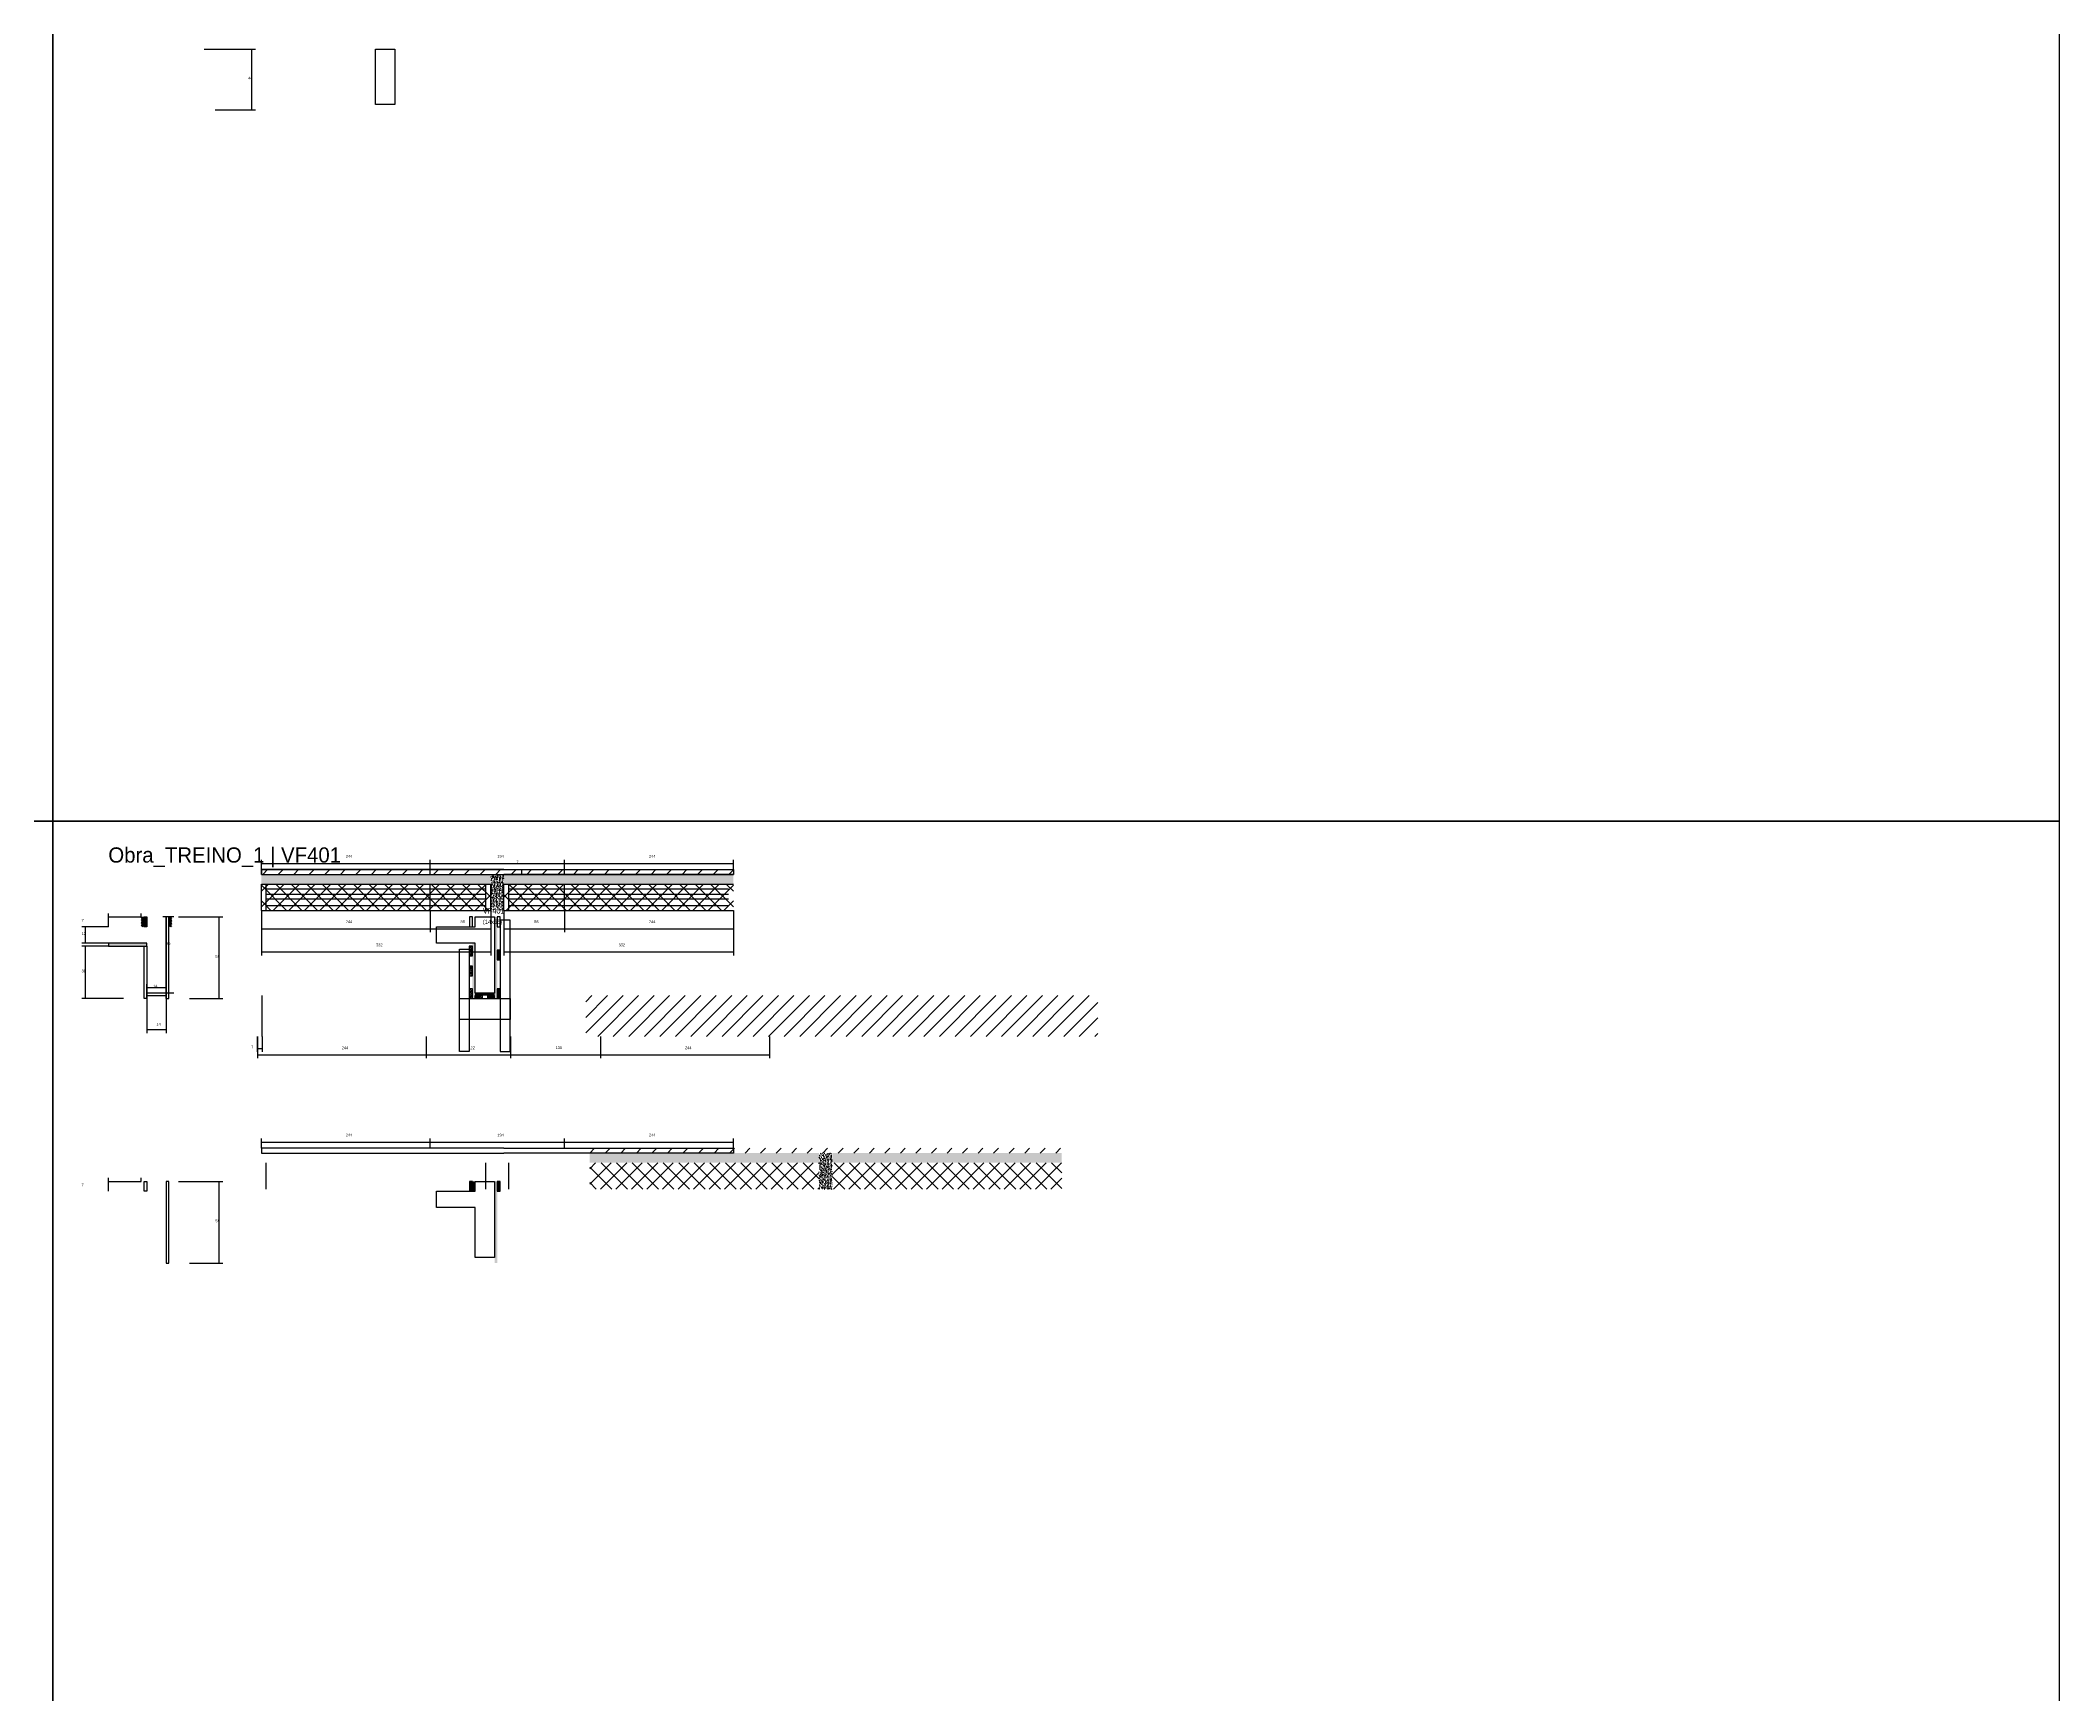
# Model space of a CAD drawing. Header units: metres. Extents: x -41 to 34800, y -36000 to 1848.
# Drawn here: x 31882 to 34800, y -3062 to -672 of the extents above; entities that cross this region are included whole.
import ezdxf

# ---------------------------------------------------------------- set-up
doc = ezdxf.new("R2010")
doc.units = ezdxf.units.M
for name, color, linetype in [('CELL_BORDER', 8, 'Continuous'), ('CONCRETO', 251, 'Continuous'), ('COTA', 4, 'Continuous'), ('Cota Seção (2x)', 4, 'Continuous'), ('Hachura', 253, 'Continuous'), ('LABEL_ID', 3, 'Continuous'), ('Madeira', 126, 'Continuous'), ('Painéis', 200, 'Continuous'), ('REAPROVEITAMENTO', 251, 'Continuous'), ('SARR_2.2x7', 40, 'Continuous'), ('SARR_3.5x7', 81, 'Continuous'), ('Texto Seção', 7, 'Continuous')]:
    doc.layers.add(name, color=color, linetype=linetype)

msp = doc.modelspace()

# ---------------------------------------------------------------- hatches: boundary and pattern name
at = {"layer": 'COTA'}
h = msp.add_hatch(dxfattribs=at)
h.set_pattern_fill('AR-CONC', scale=0.03)
h.paths.add_polyline_path([(32532.7, -1891), (32532.7, -1877), (32532.7, -1877), (32201.2, -1877), (32201.2, -1877), (32201.2, -1891), (32201.2, -1891), (32532.7, -1891)])
h = msp.add_hatch(dxfattribs=at)
h.set_pattern_fill('AR-CONC', scale=0.03)
h.paths.add_polyline_path([(32551.8, -1891), (32551.8, -1877), (32532.7, -1877), (32532.7, -1891), (32532.7, -1929), (32551.8, -1929)])
h = msp.add_hatch(dxfattribs=at)
h.set_pattern_fill('AR-CONC', scale=0.03)
h.paths.add_polyline_path([(32551.8, -1891), (32551.8, -1877), (32551.8, -1877), (32883.3, -1877), (32883.3, -1877), (32883.3, -1891), (32883.3, -1891), (32551.8, -1891)])
h = msp.add_hatch(dxfattribs=at)
h.set_pattern_fill('AR-CONC', scale=0.03)
h.paths.add_polyline_path([(33007.2, -2293.9), (33007.2, -2279.9), (33007.2, -2279.9), (32675.7, -2279.9), (32675.7, -2279.9), (32675.7, -2293.9), (32675.7, -2293.9), (33007.2, -2293.9)])
h = msp.add_hatch(dxfattribs=at)
h.set_pattern_fill('AR-CONC', scale=0.03)
h.paths.add_polyline_path([(33026.3, -2293.9), (33026.3, -2279.9), (33007.2, -2279.9), (33007.2, -2293.9), (33007.2, -2331.9), (33026.3, -2331.9)])
h = msp.add_hatch(dxfattribs=at)
h.set_pattern_fill('AR-CONC', scale=0.03)
h.paths.add_polyline_path([(33026.3, -2293.9), (33026.3, -2279.9), (33026.3, -2279.9), (33357.8, -2279.9), (33357.8, -2279.9), (33357.8, -2293.9), (33357.8, -2293.9), (33026.3, -2293.9)])
at = {"layer": 'Hachura'}
h = msp.add_hatch(dxfattribs=at)
h.set_pattern_fill('ANSI31', scale=0.5)
h.paths.add_polyline_path([(32027.6, -1952.6), (32032, -1952.6), (32032, -1952.6), (32032, -1938.6), (32032, -1938.6), (32027.6, -1938.6), (32027.6, -1938.6), (32027.6, -1952.6)])
h = msp.add_hatch(color=8, dxfattribs=at)
h.dxf.hatch_style = 1
h.paths.add_polyline_path([(32032, -1938.6), (32035.6, -1938.6), (32035.6, -1938.6), (32035.6, -1952.6), (32035.6, -1952.6), (32032, -1952.6), (32032, -1952.6), (32032, -1938.6)])
h = msp.add_hatch(dxfattribs=at)
h.set_pattern_fill('ANSI31', scale=0.5)
h.paths.add_polyline_path([(32067.6, -1952.6), (32072, -1952.6), (32072, -1952.6), (32072, -1938.6), (32072, -1938.6), (32067.6, -1938.6), (32067.6, -1938.6), (32067.6, -1952.6)])
h = msp.add_hatch(color=8, dxfattribs=at)
h.dxf.hatch_style = 1
h.paths.add_polyline_path([(32542.1, -1938.6), (32538.1, -1938.6), (32538.1, -1938.6), (32538.1, -2056.6), (32538.1, -2056.6), (32542.1, -2056.6), (32542.1, -2056.6), (32542.1, -1938.6)])
h = msp.add_hatch(color=8, dxfattribs=at)
h.dxf.hatch_style = 1
h.paths.add_polyline_path([(32035.6, -1980.6), (32035.6, -1976.6), (32035.6, -1976.6), (31980, -1976.6), (31980, -1976.6), (31980, -1980.6), (31980, -1980.6), (32035.6, -1980.6)])
h = msp.add_hatch(dxfattribs=at)
h.set_pattern_fill('ANSI31', scale=0.5)
h.paths.add_polyline_path([(32501.7, -1994.6), (32506.1, -1994.6), (32506.1, -1994.6), (32506.1, -1980.6), (32506.1, -1980.6), (32501.7, -1980.6), (32501.7, -1980.6), (32501.7, -1994.6)])
h = msp.add_hatch(color=8, dxfattribs=at)
h.dxf.hatch_style = 1
h.paths.add_polyline_path([(32510.1, -1976.6), (32506.1, -1976.6), (32506.1, -1976.6), (32506.1, -2056.6), (32506.1, -2056.6), (32510.1, -2056.6), (32510.1, -2056.6), (32510.1, -1976.6)])
h = msp.add_hatch(dxfattribs=at)
h.set_pattern_fill('ANSI31', scale=0.5)
h.paths.add_polyline_path([(32501.7, -2023.6), (32506.1, -2023.6), (32506.1, -2023.6), (32506.1, -2009.6), (32506.1, -2009.6), (32501.7, -2009.6), (32501.7, -2009.6), (32501.7, -2023.6)])
h = msp.add_hatch(dxfattribs=at)
h.set_pattern_fill('ANSI31', scale=0.5)
h.paths.add_polyline_path([(32542.1, -2000.7), (32546.5, -2000.7), (32546.5, -2000.7), (32546.5, -1986.7), (32546.5, -1986.7), (32542.1, -1986.7), (32542.1, -1986.7), (32542.1, -2000.7)])
h = msp.add_hatch(dxfattribs=at)
h.set_pattern_fill('ANSI31', scale=0.5)
h.paths.add_polyline_path([(32501.7, -2056.6), (32506.1, -2056.6), (32506.1, -2056.6), (32506.1, -2042.6), (32506.1, -2042.6), (32501.7, -2042.6), (32501.7, -2042.6), (32501.7, -2056.6)])
h = msp.add_hatch(dxfattribs=at)
h.set_pattern_fill('ANSI31', scale=0.5)
h.paths.add_polyline_path([(32542.1, -2056.6), (32546.5, -2056.6), (32546.5, -2056.6), (32546.5, -2042.6), (32546.5, -2042.6), (32542.1, -2042.6), (32542.1, -2042.6), (32542.1, -2056.6)])
h = msp.add_hatch(color=8, dxfattribs=at)
h.dxf.hatch_style = 1
h.paths.add_polyline_path([(32538.1, -2052.2), (32538.1, -2048.6), (32538.1, -2048.6), (32510.1, -2048.6), (32510.1, -2048.6), (32510.1, -2052.2), (32510.1, -2052.2), (32538.1, -2052.2)])
h = msp.add_hatch(dxfattribs=at)
h.set_pattern_fill('ANSI31', scale=0.5)
h.paths.add_polyline_path([(32510.1, -2056.6), (32510.1, -2052.2), (32510.1, -2052.2), (32520.1, -2052.2), (32520.1, -2052.2), (32520.1, -2056.6), (32520.1, -2056.6), (32510.1, -2056.6)])
h = msp.add_hatch(dxfattribs=at)
h.set_pattern_fill('ANSI31', scale=0.5)
h.paths.add_polyline_path([(32538.1, -2056.6), (32538.1, -2052.2), (32538.1, -2052.2), (32528.1, -2052.2), (32528.1, -2052.2), (32528.1, -2056.6), (32528.1, -2056.6), (32538.1, -2056.6)])
h = msp.add_hatch(dxfattribs=at)
h.set_pattern_fill('ANSI31', scale=0.5)
h.paths.add_polyline_path([(32502.1, -2334.7), (32506.5, -2334.7), (32506.5, -2334.7), (32506.5, -2320.7), (32506.5, -2320.7), (32502.1, -2320.7), (32502.1, -2320.7), (32502.1, -2334.7)])
h = msp.add_hatch(color=8, dxfattribs=at)
h.dxf.hatch_style = 1
h.paths.add_polyline_path([(32506.5, -2320.7), (32510.1, -2320.7), (32510.1, -2320.7), (32510.1, -2334.7), (32510.1, -2334.7), (32506.5, -2334.7), (32506.5, -2334.7), (32506.5, -2320.7)])
h = msp.add_hatch(color=8, dxfattribs=at)
h.dxf.hatch_style = 1
h.paths.add_polyline_path([(32542.1, -2320.7), (32538.1, -2320.7), (32538.1, -2320.7), (32538.1, -2438.7), (32538.1, -2438.7), (32542.1, -2438.7), (32542.1, -2438.7), (32542.1, -2320.7)])
h = msp.add_hatch(dxfattribs=at)
h.set_pattern_fill('ANSI31', scale=0.5)
h.paths.add_polyline_path([(32542.1, -2334.7), (32546.5, -2334.7), (32546.5, -2334.7), (32546.5, -2320.7), (32546.5, -2320.7), (32542.1, -2320.7), (32542.1, -2320.7), (32542.1, -2334.7)])
at = {"layer": 'REAPROVEITAMENTO'}
h = msp.add_hatch(dxfattribs=at)
h.set_pattern_fill('ANSI31', scale=5)
h.paths.add_polyline_path([(32201.2, -1870), (32201.2, -1877), (32201.2, -1877), (32639.3, -1877), (32639.3, -1877), (32639.3, -1870), (32639.3, -1870), (32201.2, -1870)])
h = msp.add_hatch(dxfattribs=at)
h.set_pattern_fill('ANSI37', scale=5)
h.paths.add_polyline_path([(32532.7, -1929), (32532.7, -1891), (32532.7, -1891), (32201.2, -1891), (32201.2, -1891), (32201.2, -1929), (32201.2, -1929), (32532.7, -1929)])
h = msp.add_hatch(dxfattribs=at)
h.set_pattern_fill('ANSI37', scale=5)
h.paths.add_polyline_path([(32551.8, -1929), (32551.8, -1891), (32551.8, -1891), (32883.3, -1891), (32883.3, -1891), (32883.3, -1929), (32883.3, -1929), (32551.8, -1929)])
h = msp.add_hatch(dxfattribs=at)
h.set_pattern_fill('ANSI31', scale=5)
h.paths.add_polyline_path([(32883.3, -1870), (32883.3, -1877), (32883.3, -1877), (32639.3, -1877), (32639.3, -1877), (32639.3, -1870), (32639.3, -1870), (32883.3, -1870)])
h = msp.add_hatch(dxfattribs=at)
h.set_pattern_fill('ANSI31', scale=5)
h.paths.add_polyline_path([(33409.9, -2111.2), (33409.9, -2052.2), (33409.9, -2052.2), (32669.9, -2052.2), (32669.9, -2052.2), (32669.9, -2111.2), (32669.9, -2111.2), (33409.9, -2111.2)])
h = msp.add_hatch(dxfattribs=at)
h.set_pattern_fill('ANSI31', scale=5)
h.paths.add_polyline_path([(32675.7, -2272.9), (32675.7, -2279.9), (32675.7, -2279.9), (33113.8, -2279.9), (33113.8, -2279.9), (33113.8, -2272.9), (33113.8, -2272.9), (32675.7, -2272.9)])
h = msp.add_hatch(dxfattribs=at)
h.set_pattern_fill('ANSI31', scale=5)
h.paths.add_polyline_path([(33357.8, -2272.9), (33357.8, -2279.9), (33357.8, -2279.9), (33113.8, -2279.9), (33113.8, -2279.9), (33113.8, -2272.9), (33113.8, -2272.9), (33357.8, -2272.9)])
h = msp.add_hatch(dxfattribs=at)
h.set_pattern_fill('ANSI37', scale=5)
h.paths.add_polyline_path([(33007.2, -2331.9), (33007.2, -2293.9), (33007.2, -2293.9), (32675.7, -2293.9), (32675.7, -2293.9), (32675.7, -2331.9), (32675.7, -2331.9), (33007.2, -2331.9)])
h = msp.add_hatch(dxfattribs=at)
h.set_pattern_fill('ANSI37', scale=5)
h.paths.add_polyline_path([(33026.3, -2331.9), (33026.3, -2293.9), (33026.3, -2293.9), (33357.8, -2293.9), (33357.8, -2293.9), (33357.8, -2331.9), (33357.8, -2331.9), (33026.3, -2331.9)])

# ---------------------------------------------------------------- linework, layer by layer
at = {"layer": 'CELL_BORDER'}
for points in [[(29000, -1800), (31900, -1800), (31900, 0), (29000, 0)], [(31900, -1800), (34800, -1800), (34800, 0), (31900, 0)], [(29000, -3600), (31900, -3600), (31900, -1800), (29000, -1800)], [(31900, -3600), (34800, -3600), (34800, -1800), (31900, -1800)]]:
    msp.add_lwpolyline(points, close=True, dxfattribs=at)
at = {"layer": 'CONCRETO'}
for points in [[(32366, -684.2), (32366, -684.2), (32394, -684.2), (32394, -712.2), (32394, -712.2), (32394, -764.2), (32366, -764.2), (32366, -684.2)], [(32454.5, -1976.6), (32454.5, -1952.6), (32510.1, -1952.6), (32510.1, -1938.6), (32538.1, -1938.6), (32538.1, -2048.6), (32510.1, -2048.6), (32510.1, -1976.6)], [(32454.5, -2358.7), (32454.5, -2334.7), (32510.1, -2334.7), (32510.1, -2320.7), (32538.1, -2320.7), (32538.1, -2430.7), (32510.1, -2430.7), (32510.1, -2358.7)]]:
    msp.add_lwpolyline(points, close=True, dxfattribs=at)
at = {"layer": 'COTA'}
for p, q in [((32118.6, -684.2), (32192.5, -684.2)), ((32187.5, -772.2), (32187.5, -684.2)), ((32134.2, -772.2), (32192.5, -772.2)), ((31980, -1952.6), (31941.9, -1952.6)), ((31946.9, -1976.6), (31946.9, -1952.6)), ((31980, -1952.6), (31980, -1933.6)), ((31980, -1938.6), (32027.6, -1938.6)), ((32027.6, -1938.6), (32027.6, -1933.6)), ((32081.6, -1938.6), (32145.4, -1938.6)), ((32140.4, -2056.6), (32140.4, -1938.6)), ((32201.2, -1929), (32201.2, -1960.6)), ((32201.2, -1929), (32201.2, -1994.1)), ((32445.2, -1929), (32445.2, -1960.6)), ((32445.2, -1929), (32445.2, -1960.6)), ((32532.7, -1929), (32532.7, -1960.6)), ((32532.7, -1929), (32532.7, -1994.1)), ((32551.8, -1929), (32551.8, -1960.6)), ((32551.8, -1929), (32551.8, -1994.1)), ((32639.3, -1929), (32639.3, -1960.6)), ((32639.3, -1929), (32639.3, -1960.6)), ((32883.3, -1929), (32883.3, -1960.6)), ((32883.3, -1929), (32883.3, -1994.1)), ((31980, -1976.6), (31941.9, -1976.6)), ((31980, -1980.6), (31941.9, -1980.6)), ((31946.9, -2056.6), (31946.9, -1980.6)), ((32201.2, -1955.6), (32445.2, -1955.6)), ((32445.2, -1955.6), (32532.7, -1955.6)), ((32551.8, -1955.6), (32639.3, -1955.6)), ((32639.3, -1955.6), (32883.3, -1955.6)), ((32201.2, -1989.1), (32532.7, -1989.1)), ((32551.8, -1989.1), (32883.3, -1989.1)), ((32002, -2056.6), (31941.9, -2056.6)), ((32035.6, -2056.6), (32035.6, -2106.3)), ((32063.6, -2056.6), (32063.6, -2106.3)), ((32097.2, -2056.6), (32145.4, -2056.6)), ((32035.6, -2101.3), (32063.6, -2101.3)), ((32195.3, -2111.2), (32195.3, -2133.5)), ((32195.3, -2128.5), (32202.3, -2128.5)), ((32195.4, -2111.2), (32195.4, -2142.7)), ((32202.3, -2111.2), (32202.3, -2133.5)), ((32439.4, -2111.2), (32439.4, -2142.7)), ((32439.4, -2111.2), (32439.4, -2142.7)), ((32561.4, -2111.2), (32561.4, -2142.7)), ((32561.4, -2111.2), (32561.4, -2142.7)), ((32691.4, -2111.2), (32691.4, -2142.7)), ((32691.4, -2111.2), (32691.4, -2142.7)), ((32935.4, -2111.2), (32935.4, -2142.7)), ((32195.4, -2137.7), (32439.4, -2137.7)), ((32439.4, -2137.7), (32561.4, -2137.7)), ((32561.4, -2137.7), (32691.4, -2137.7)), ((32691.4, -2137.7), (32935.4, -2137.7)), ((31980, -2334.7), (31980, -2315.7)), ((31980, -2320.7), (32027.6, -2320.7)), ((32027.6, -2320.7), (32027.6, -2315.7)), ((32081.6, -2320.7), (32145.4, -2320.7)), ((32140.4, -2438.7), (32140.4, -2320.7)), ((32097.2, -2438.7), (32145.4, -2438.7))]:
    msp.add_line(p, q, dxfattribs=at)
at = {"layer": 'Cota Seção (2x)'}
for p, q in [((32201.2, -1870), (32201.2, -1856.1)), ((32201.2, -1861.1), (32445.2, -1861.1)), ((32445.2, -1870), (32445.2, -1856.1)), ((32445.2, -1870), (32445.2, -1856.1)), ((32445.2, -1861.1), (32639.3, -1861.1)), ((32639.3, -1870), (32639.3, -1856.1)), ((32639.3, -1870), (32639.3, -1856.1)), ((32639.3, -1861.1), (32883.3, -1861.1)), ((32883.3, -1870), (32883.3, -1856.1)), ((32551.8, -1870), (32582.8, -1870)), ((32551.8, -1877), (32582.8, -1877)), ((32577.8, -1877), (32577.8, -1870)), ((32074.6, -1938.6), (32058.6, -1938.6)), ((32063.6, -2048.6), (32063.6, -1938.6)), ((32035.6, -2056.6), (32035.6, -2035.6)), ((32035.6, -2040.6), (32063.6, -2040.6)), ((32063.6, -2056.6), (32063.6, -2035.6)), ((32074.6, -2048.6), (32058.6, -2048.6)), ((32201.2, -2272.9), (32201.2, -2258.9)), ((32201.2, -2263.9), (32445.2, -2263.9)), ((32445.2, -2272.9), (32445.2, -2258.9)), ((32445.2, -2272.9), (32445.2, -2258.9)), ((32445.2, -2263.9), (32639.3, -2263.9)), ((32639.3, -2272.9), (32639.3, -2258.9)), ((32639.3, -2272.9), (32639.3, -2258.9)), ((32639.3, -2263.9), (32883.3, -2263.9)), ((32883.3, -2272.9), (32883.3, -2258.9))]:
    msp.add_line(p, q, dxfattribs=at)
at = {"layer": 'Madeira'}
for points in [[(32502.1, -1952.6), (32506.5, -1952.6), (32506.5, -1938.6), (32502.1, -1938.6)], [(32542.1, -1952.6), (32546.5, -1952.6), (32546.5, -1938.6), (32542.1, -1938.6)], [(32501.7, -1994.6), (32506.1, -1994.6), (32506.1, -1980.6), (32501.7, -1980.6)], [(32501.7, -2023.6), (32506.1, -2023.6), (32506.1, -2009.6), (32501.7, -2009.6)], [(32542.1, -2000.7), (32546.5, -2000.7), (32546.5, -1986.7), (32542.1, -1986.7)], [(32501.7, -2056.6), (32506.1, -2056.6), (32506.1, -2042.6), (32501.7, -2042.6)], [(32542.1, -2056.6), (32546.5, -2056.6), (32546.5, -2042.6), (32542.1, -2042.6)], [(32510.1, -2056.6), (32510.1, -2052.2), (32520.1, -2052.2), (32520.1, -2056.6)], [(32538.1, -2056.6), (32538.1, -2052.2), (32528.1, -2052.2), (32528.1, -2056.6)], [(32502.1, -2334.7), (32506.5, -2334.7), (32506.5, -2320.7), (32502.1, -2320.7)], [(32542.1, -2334.7), (32546.5, -2334.7), (32546.5, -2320.7), (32542.1, -2320.7)]]:
    msp.add_lwpolyline(points, close=True, dxfattribs=at)
at = {"layer": 'Painéis'}
for p, q in [((32201.2, -1870), (32551.8, -1870)), ((32201.2, -1877), (32201.2, -1870)), ((32201.2, -1877), (32551.8, -1877)), ((32201.2, -1891), (32532.7, -1891)), ((32201.2, -1929), (32201.2, -1891)), ((32445.2, -1877), (32445.2, -1870)), ((32445.2, -1929), (32445.2, -1891)), ((32532.7, -1929), (32532.7, -1891)), ((32551.8, -1870), (32883.3, -1870)), ((32551.8, -1877), (32883.3, -1877)), ((32551.8, -1891), (32883.3, -1891)), ((32551.8, -1929), (32551.8, -1891)), ((32639.3, -1877), (32639.3, -1870)), ((32639.3, -1929), (32639.3, -1891)), ((32201.2, -1929), (32532.7, -1929)), ((32551.8, -1929), (32883.3, -1929))]:
    msp.add_line(p, q, dxfattribs=at)
for points in [[(32551.8, -1870), (32201.2, -1870), (32201.2, -1877), (32551.8, -1877)], [(32551.8, -1870), (32883.3, -1870), (32883.3, -1877), (32551.8, -1877)], [(32551.8, -2272.9), (32201.2, -2272.9), (32201.2, -2279.9), (32551.8, -2279.9)], [(32551.8, -2272.9), (32883.3, -2272.9), (32883.3, -2279.9), (32551.8, -2279.9)]]:
    msp.add_lwpolyline(points, dxfattribs=at)
for points in [[(32032, -1938.6), (32035.6, -1938.6), (32035.6, -1952.6), (32032, -1952.6)], [(32067.6, -1938.6), (32063.6, -1938.6), (32063.6, -2056.6), (32067.6, -2056.6)], [(32035.6, -1980.6), (32035.6, -1976.6), (31980, -1976.6), (31980, -1980.6)], [(32031.6, -1980.6), (32035.6, -1980.6), (32035.6, -2056.6), (32031.6, -2056.6)], [(32063.6, -2052.2), (32063.6, -2048.6), (32035.6, -2048.6), (32035.6, -2052.2)], [(32032, -2320.7), (32035.6, -2320.7), (32035.6, -2334.7), (32032, -2334.7)], [(32067.6, -2320.7), (32063.6, -2320.7), (32063.6, -2438.7), (32067.6, -2438.7)]]:
    msp.add_lwpolyline(points, close=True, dxfattribs=at)
at = {"layer": 'SARR_2.2x7'}
for p, q in [((32208.2, -1929), (32208.2, -1891)), ((32525.8, -1929), (32525.8, -1891)), ((32558.7, -1929), (32558.7, -1891)), ((32208.2, -1898), (32445.2, -1898)), ((32208.2, -1905.5), (32445.2, -1905.5)), ((32208.2, -1912.5), (32445.2, -1912.5)), ((32208.2, -1922), (32445.2, -1922)), ((32445.2, -1898), (32525.8, -1898)), ((32445.2, -1905.5), (32525.8, -1905.5)), ((32445.2, -1912.5), (32525.8, -1912.5)), ((32445.2, -1922), (32525.8, -1922)), ((32558.7, -1898), (32639.3, -1898)), ((32558.7, -1905.5), (32639.3, -1905.5)), ((32558.7, -1912.5), (32639.3, -1912.5)), ((32558.7, -1922), (32639.3, -1922)), ((32639.3, -1898), (32876.3, -1898)), ((32639.3, -1905.5), (32876.3, -1905.5)), ((32639.3, -1912.5), (32876.3, -1912.5)), ((32639.3, -1922), (32876.3, -1922)), ((32202.3, -2111.2), (32202.3, -2052.2)), ((32208.2, -2331.9), (32208.2, -2293.9)), ((32525.8, -2331.9), (32525.8, -2293.9)), ((32558.7, -2331.9), (32558.7, -2293.9))]:
    msp.add_line(p, q, dxfattribs=at)
at = {"layer": 'SARR_3.5x7'}
for points in [[(32560.5, -1943), (32546.5, -1943), (32546.5, -2133.1), (32560.5, -2133.1)], [(32487.7, -1985), (32501.7, -1985), (32501.7, -2133.1), (32487.7, -2133.1)], [(32487.7, -2056.6), (32560.5, -2056.6), (32560.5, -2086.7), (32487.7, -2086.7)]]:
    msp.add_lwpolyline(points, close=True, dxfattribs=at)

# ---------------------------------------------------------------- texts
at = {"layer": 'COTA'}
for s, p in [('44', (32182, -728.2)), ('7', (31941.4, -1945.6)), ('244', (32323.2, -1947.5)), ('88', (32489, -1947.5)), ('88', (32595.5, -1947.5)), ('244', (32761.3, -1947.5)), ('12', (31941.4, -1964.6)), ('332', (32367, -1980.9)), ('332', (32717.5, -1980.9)), ('59', (32134.9, -1997.6)), ('38', (31941.4, -2018.6)), ('14', (32049.6, -2095.8)), ('7', (32186.5, -2128.5)), ('244', (32317.4, -2129.7)), ('122', (32500.4, -2129.7)), ('130', (32626.4, -2129.5)), ('244', (32813.4, -2129.7)), ('7', (31941.4, -2327.7)), ('59', (32134.9, -2379.7))]:
    msp.add_text(s, height=4, dxfattribs=at).set_placement(p)
at = {"layer": 'Cota Seção (2x)'}
for s, p in [('244', (32323.2, -1853)), ('194', (32542.3, -1853)), ('7', (32569.7, -1861.2)), ('244', (32761.3, -1853)), ('55', (32063.6, -1978.6)), ('14', (32044.6, -2040.6)), ('244', (32323.2, -2255.8)), ('194', (32542.3, -2255.8)), ('244', (32761.3, -2255.8))]:
    msp.add_text(s, height=4, dxfattribs=at).set_placement(p)
at = {"layer": 'LABEL_ID'}
msp.add_text('Obra_TREINO_1 | VF401', height=22, dxfattribs=at).set_placement((31980, -1860))
at = {"layer": 'Texto Seção'}
for s, height, p in [('VF401', 8, (32521.3, -1933.6)), ('(14x55)', 6, (32521.3, -1948.6))]:
    msp.add_text(s, height=height, dxfattribs=at).set_placement(p)

doc.saveas('drawing.dxf')
